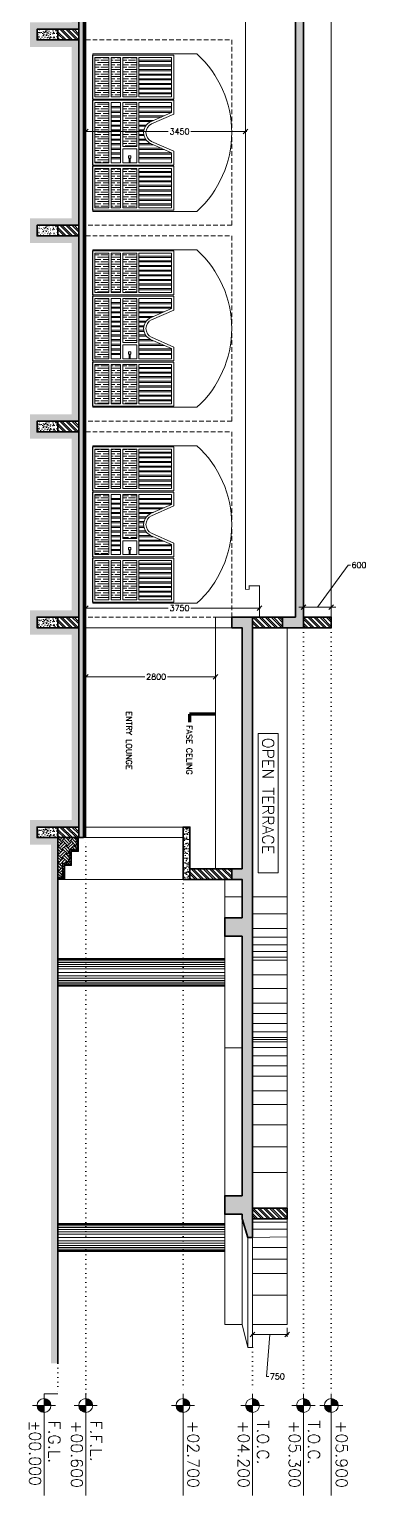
# Model space of a CAD drawing. Header units: millimetres. Extents: x -154478 to 73967, y -24076 to 107303.
# Drawn here: x -93094 to -85834, y -2838 to 28817 of the extents above; entities that cross this region are included whole.
import ezdxf

# ---------------------------------------------------------------- set-up
doc = ezdxf.new("R2010")
doc.units = ezdxf.units.MM
doc.header["$MEASUREMENT"] = 0
doc.header["$PDSIZE"] = -25
doc.linetypes.add('DASHED', pattern=[0.75, 0.5, -0.25])
doc.linetypes.add('DOT', pattern=[0.25, 0, -0.25])
for name, color, linetype, lineweight in [('CA-ANNO-DIMS', 8, 'Continuous', 15), ('CA-ANNO-TEXT', 8, 'Continuous', 20), ('CA-COLUMN', 8, 'Continuous', 35), ('CA-DOOR', 8, 'Continuous', 9), ('CA-ELEVATION', 8, 'Continuous', 15), ('CA-FLOR', 8, 'Continuous', 18), ('CA-HATCH', 8, 'Continuous', 5), ('CA-WALL-EXTR', 8, 'Continuous', 35)]:
    doc.layers.add(name, color=color, linetype=linetype, lineweight=lineweight)
doc.layers.add('RCP', color=5, linetype='Continuous')
doc.styles.add('ISO STANDARD', font='simplex.shx')
doc.dimstyles.new('ISO STANDARD', dxfattribs={"dimscale": 100, "dimtxt": 1.25, "dimasz": 1, "dimexe": 0.5, "dimexo": 0.75, "dimgap": 0.25, "dimtad": 0, "dimzin": 9, "dimdsep": 46, "dimtxsty": 'ISO STANDARD', "dimblk": 'OBLIQUE', "dimcen": 0.09, "dimdle": 0.25, "dimclrd": 256, "dimclre": 256, "dimclrt": 256, "dimadec": 0, "dimazin": 2, "dimtfac": 0.09, "dimtofl": 0, "dimtmove": 2, "dimatfit": 0, "dimfxl": 187.5, "dimtolj": 1, "dimtzin": 0, "dimlwd": 9, "dimlwe": 9, "dimarcsym": 2})
pattern_1 = [(315, (-94665.26, 97208.88), (176.7767, -4e-14), [125, -125]), (315, (-94632.11, 97242.03), (176.7767, -4e-14), [125, -125]), (315, (-94598.96, 97275.17), (176.7767, -4e-14), [125, -125]), (45, (-94576.87, 97275.17), (5e-14, 176.7767), [125, -125]), (45, (-94543.72, 97242.03), (5e-14, 176.7767), [125, -125]), (45, (-94510.58, 97208.88), (5e-14, 176.7767), [125, -125])]

# ---------------------------------------------------------------- blocks, each defined once
blk = doc.blocks.new('LEVEL')
at = {"layer": 'CA-ANNO-TEXT'}
for points in [[(125, 75, 0.414214), (50, 0), (125, 0)], [(200, 0), (125, 0), (125, -75, 0.414214)]]:
    blk.add_hatch(color=256, dxfattribs=at).paths.add_polyline_path(points)
for p, q in [((0, 0), (1098, 0)), ((125, 125), (125, -125))]:
    blk.add_line(p, q, dxfattribs=at)
blk.add_circle((125, 0), 75, dxfattribs=at)
blk = doc.blocks.new('33')
at = {"layer": 'CA-HATCH', "transparency": 33554687}
h = blk.add_hatch(dxfattribs=at)
h.set_pattern_fill('GOST_WOOD', scale=25)
h.set_pattern_definition([(90, (0, 0), (150, -9e-15), [250, -50]), (90, (50, -50), (150, -9e-15), [150, -37.5, 75, -37.5]), (90, (100, -125), (150, -9e-15), [250, -50])])
h.paths.add_polyline_path([(-9132, 7293), (-9982, 7293), (-9982, 6993), (-9132, 6993)])
h.paths.add_polyline_path([(-8057, 7293), (-9007, 7293), (-9007, 6993), (-8057, 6993)])
h.paths.add_polyline_path([(-6732, 7293), (-7582, 7293), (-7582, 6993), (-6732, 6993)])
h.paths.add_polyline_path([(-6732, 6943), (-7582, 6943), (-7582, 6743), (-6732, 6743)])
h.paths.add_polyline_path([(-6732, 6693), (-7582, 6693), (-7582, 6393), (-6732, 6393)])
h.paths.add_polyline_path([(-7707, 6693), (-9007, 6693), (-9007, 6393), (-7707, 6393)])
h.paths.add_polyline_path([(-9132, 6693), (-9982, 6693), (-9982, 6393), (-9132, 6393)])
h.paths.add_polyline_path([(-9132, 6943), (-9982, 6943), (-9982, 6743), (-9132, 6743)])
at = {"layer": 'CA-DOOR'}
for points in [[(-10032, 8093), (-9082, 8093), (-9082, 6343), (-10032, 6343)], [(-9982, 7343), (-9982, 8043), (-9132, 8043), (-9132, 7343)], [(-9894, 8043), (-9919, 8043), (-9919, 7343), (-9894, 7343)], [(-9819, 8043), (-9794, 8043), (-9794, 7343), (-9819, 7343)], [(-9719, 8043), (-9694, 8043), (-9694, 7343), (-9719, 7343)], [(-9594, 8043), (-9619, 8043), (-9619, 7343), (-9594, 7343)], [(-9494, 8043), (-9519, 8043), (-9519, 7343), (-9494, 7343)], [(-9394, 8043), (-9419, 8043), (-9419, 7343), (-9394, 7343)], [(-9319, 8043), (-9294, 8043), (-9294, 7343), (-9319, 7343)], [(-9219, 8043), (-9194, 8043), (-9194, 7343), (-9219, 7343)], [(-8919, 8043), (-8894, 8043), (-8894, 7343), (-8919, 7343)], [(-8819, 8043), (-8794, 8043), (-8794, 7343), (-8819, 7343)], [(-7894, 8043), (-7919, 8043), (-7919, 7343), (-7894, 7343)], [(-7794, 8043), (-7819, 8043), (-7819, 7343), (-7794, 7343)], [(-6682, 8093), (-7632, 8093), (-7632, 6343), (-6682, 6343)], [(-6732, 7343), (-6732, 8043), (-7582, 8043), (-7582, 7343)], [(-7494, 8043), (-7519, 8043), (-7519, 7343), (-7494, 7343)], [(-7394, 8043), (-7419, 8043), (-7419, 7343), (-7394, 7343)], [(-7319, 8043), (-7294, 8043), (-7294, 7343), (-7319, 7343)], [(-7219, 8043), (-7194, 8043), (-7194, 7343), (-7219, 7343)], [(-7119, 8043), (-7094, 8043), (-7094, 7343), (-7119, 7343)], [(-6994, 8043), (-7019, 8043), (-7019, 7343), (-6994, 7343)], [(-6894, 8043), (-6919, 8043), (-6919, 7343), (-6894, 7343)], [(-6819, 8043), (-6794, 8043), (-6794, 7343), (-6819, 7343)], [(-9982, 6993), (-9982, 7293), (-9132, 7293), (-9132, 6993)], [(-8057, 7293), (-9007, 7293), (-9007, 6993), (-8057, 6993)], [(-8007, 6993), (-7707, 6993), (-7707, 7293), (-8007, 7293)], [(-6732, 6993), (-6732, 7293), (-7582, 7293), (-7582, 6993)], [(-7807, 7168), (-7807, 7156), (-7807, 7131), (-7807, 7119), (-7857, 7119), (-7857, 7168)], [(-7807, 7156), (-7707, 7156), (-7707, 7131), (-7807, 7131)], [(-9132, 6743), (-9982, 6743), (-9982, 6943), (-9132, 6943)], [(-9132, 6693), (-9132, 6393), (-9982, 6393), (-9982, 6693)], [(-9007, 6743), (-7707, 6743), (-7707, 6943), (-9007, 6943)], [(-9007, 6693), (-9007, 6393), (-7707, 6393), (-7707, 6693)], [(-8919, 6943), (-8894, 6943), (-8894, 6743), (-8919, 6743)], [(-8819, 6943), (-8794, 6943), (-8794, 6743), (-8819, 6743)], [(-8719, 6943), (-8694, 6943), (-8694, 6743), (-8719, 6743)], [(-8619, 6943), (-8594, 6943), (-8594, 6743), (-8619, 6743)], [(-8519, 6943), (-8494, 6943), (-8494, 6743), (-8519, 6743)], [(-8419, 6943), (-8394, 6943), (-8394, 6743), (-8419, 6743)], [(-8319, 6943), (-8294, 6943), (-8294, 6743), (-8319, 6743)], [(-8219, 6943), (-8194, 6943), (-8194, 6743), (-8219, 6743)], [(-8119, 6943), (-8094, 6943), (-8094, 6743), (-8119, 6743)], [(-8019, 6943), (-7994, 6943), (-7994, 6743), (-8019, 6743)], [(-7919, 6943), (-7894, 6943), (-7894, 6743), (-7919, 6743)], [(-7819, 6943), (-7794, 6943), (-7794, 6743), (-7819, 6743)], [(-7582, 6743), (-6732, 6743), (-6732, 6943), (-7582, 6943)], [(-7582, 6693), (-7582, 6393), (-6732, 6393), (-6732, 6693)]]:
    blk.add_lwpolyline(points, close=True, dxfattribs=at)
for points in [[(-8757, 8093), (-9057, 8093), (-9057, 6343), (-7657, 6343), (-7657, 8093), (-7957, 8093), (-8168, 7615, -0.642484), (-8546, 7615)], [(-7707, 7343), (-7707, 8043), (-7924, 8043), (-8122, 7594, -0.643448), (-8591, 7594), (-8789, 8043), (-9007, 8043), (-9007, 7343)]]:
    blk.add_lwpolyline(points, format="xyb", close=True, dxfattribs=at)
for points in [[(-8719, 7884), (-8719, 7343), (-8694, 7343), (-8694, 7828)], [(-8619, 7658), (-8619, 7343), (-8594, 7343), (-8594, 7601)], [(-8119, 7601), (-8119, 7343), (-8094, 7343), (-8094, 7658)], [(-7994, 7884), (-7994, 7343), (-8019, 7343), (-8019, 7828)], [(-8519, 7501), (-8519, 7343), (-8494, 7343), (-8494, 7483)], [(-8394, 7446), (-8394, 7343), (-8419, 7343), (-8419, 7451)], [(-8294, 7451), (-8294, 7343), (-8319, 7343), (-8319, 7446)], [(-8219, 7483), (-8219, 7343), (-8194, 7343), (-8194, 7501)]]:
    blk.add_lwpolyline(points, dxfattribs=at)
blk = doc.blocks.new('_Oblique')
at = {"color": 0, "linetype": 'ByBlock', "lineweight": -2}
blk.add_line((-0.5, -0.5), (0.5, 0.5), dxfattribs=at)
blk = doc.blocks.new('*D110')
at = {"layer": 'CA-ANNO-DIMS', "lineweight": 9, "transparency": 16777216}
for p, q in [((-87501, 644), (-88301, 644)), ((-88276, 786), (-88276, 594)), ((-87901, 644), (-87976, -264)), ((-87526, 786), (-87526, 594)), ((-87976, -264), (-87926, -264))]:
    blk.add_line(p, q, dxfattribs=at)
at = {"layer": 'Defpoints', "color": 0, "transparency": 16777216}
for p in [(-88276, 861), (-88276, 644), (-87526, 861)]:
    blk.add_point(p, dxfattribs=at)
at = {"layer": 'CA-ANNO-DIMS', "lineweight": 9, "transparency": 16777216, "xscale": 100, "yscale": 100, "zscale": 100, "rotation": 180}
blk.add_blockref('_Oblique', (-88276, 644), dxfattribs=at)
at = {"layer": 'CA-ANNO-DIMS', "lineweight": 9, "transparency": 16777216, "xscale": 100, "yscale": 100, "zscale": 100}
blk.add_blockref('_Oblique', (-87526, 644), dxfattribs=at)
at = {"layer": 'CA-ANNO-DIMS', "transparency": 16777216, "insert": (-87741, -264), "char_height": 125, "attachment_point": 5, "style": 'ISO STANDARD'}
blk.add_mtext('\\A1;750', dxfattribs=at)
blk = doc.blocks.new('*D111')
at = {"layer": 'CA-ANNO-DIMS', "lineweight": 9, "transparency": 16777216}
for p, q in [((-86876, 16344), (-86215, 17252)), ((-86215, 17252), (-86165, 17252)), ((-87176, 16344), (-87276, 16344)), ((-87176, 16202), (-87176, 16394)), ((-86576, 16344), (-87176, 16344)), ((-86576, 16202), (-86576, 16394)), ((-86576, 16344), (-86476, 16344))]:
    blk.add_line(p, q, dxfattribs=at)
at = {"layer": 'Defpoints', "color": 0, "transparency": 16777216}
for p in [(-87176, 16344), (-87176, 16127), (-86576, 16127)]:
    blk.add_point(p, dxfattribs=at)
at = {"layer": 'CA-ANNO-DIMS', "lineweight": 9, "transparency": 16777216, "xscale": 100, "yscale": 100, "zscale": 100}
blk.add_blockref('_Oblique', (-87176, 16344), dxfattribs=at)
at = {"layer": 'CA-ANNO-DIMS', "lineweight": 9, "transparency": 16777216, "xscale": 100, "yscale": 100, "zscale": 100, "rotation": 180}
blk.add_blockref('_Oblique', (-86576, 16344), dxfattribs=at)
at = {"layer": 'CA-ANNO-DIMS', "transparency": 16777216, "insert": (-85979, 17252), "char_height": 125, "attachment_point": 5, "style": 'ISO STANDARD'}
blk.add_mtext('\\A1;600', dxfattribs=at)
blk = doc.blocks.new('*D114')
at = {"layer": 'CA-ANNO-DIMS', "lineweight": 9, "transparency": 16777216}
for p, q in [((-91901, 16324), (-90097, 16324)), ((-91876, 16334), (-91876, 16374)), ((-88101, 16324), (-89606, 16324)), ((-88126, 16334), (-88126, 16374))]:
    blk.add_line(p, q, dxfattribs=at)
at = {"layer": 'Defpoints', "color": 0, "transparency": 16777216}
for p in [(-91876, 16259), (-88126, 16324), (-88126, 16259)]:
    blk.add_point(p, dxfattribs=at)
at = {"layer": 'CA-ANNO-DIMS', "lineweight": 9, "transparency": 16777216, "xscale": 100, "yscale": 100, "zscale": 100, "rotation": 180}
blk.add_blockref('_Oblique', (-91876, 16324), dxfattribs=at)
at = {"layer": 'CA-ANNO-DIMS', "lineweight": 9, "transparency": 16777216, "xscale": 100, "yscale": 100, "zscale": 100}
blk.add_blockref('_Oblique', (-88126, 16324), dxfattribs=at)
at = {"layer": 'CA-ANNO-DIMS', "transparency": 16777216, "insert": (-89851, 16324), "char_height": 125, "attachment_point": 5, "style": 'ISO STANDARD'}
blk.add_mtext('\\A1;3750', dxfattribs=at)
blk = doc.blocks.new('*D115')
at = {"layer": 'CA-ANNO-DIMS', "lineweight": 9, "transparency": 16777216}
for p, q in [((-91901, 26612), (-90097, 26612)), ((-91876, 26622), (-91876, 26662)), ((-88401, 26612), (-89606, 26612)), ((-88426, 26622), (-88426, 26662))]:
    blk.add_line(p, q, dxfattribs=at)
at = {"layer": 'Defpoints', "color": 0, "transparency": 16777216}
for p in [(-88426, 26612), (-91876, 26547), (-88426, 26547)]:
    blk.add_point(p, dxfattribs=at)
at = {"layer": 'CA-ANNO-DIMS', "lineweight": 9, "transparency": 16777216, "xscale": 100, "yscale": 100, "zscale": 100, "rotation": 180}
blk.add_blockref('_Oblique', (-91876, 26612), dxfattribs=at)
at = {"layer": 'CA-ANNO-DIMS', "lineweight": 9, "transparency": 16777216, "xscale": 100, "yscale": 100, "zscale": 100}
blk.add_blockref('_Oblique', (-88426, 26612), dxfattribs=at)
at = {"layer": 'CA-ANNO-DIMS', "transparency": 16777216, "insert": (-89851, 26612), "char_height": 125, "attachment_point": 5, "style": 'ISO STANDARD'}
blk.add_mtext('\\A1;3450', dxfattribs=at)
blk = doc.blocks.new('*D116')
at = {"layer": 'CA-ANNO-DIMS', "lineweight": 9, "transparency": 16777216}
for p, q in [((-91876, 14851), (-91876, 14891)), ((-89076, 14851), (-89076, 14891)), ((-91901, 14841), (-90601, 14841)), ((-89051, 14841), (-90110, 14841))]:
    blk.add_line(p, q, dxfattribs=at)
at = {"layer": 'Defpoints', "color": 0, "transparency": 16777216}
for p in [(-91876, 14776), (-89076, 14841), (-89076, 14776)]:
    blk.add_point(p, dxfattribs=at)
at = {"layer": 'CA-ANNO-DIMS', "lineweight": 9, "transparency": 16777216, "xscale": 100, "yscale": 100, "zscale": 100, "rotation": 180}
blk.add_blockref('_Oblique', (-91876, 14841), dxfattribs=at)
at = {"layer": 'CA-ANNO-DIMS', "lineweight": 9, "transparency": 16777216, "xscale": 100, "yscale": 100, "zscale": 100}
blk.add_blockref('_Oblique', (-89076, 14841), dxfattribs=at)
at = {"layer": 'CA-ANNO-DIMS', "transparency": 16777216, "insert": (-90356, 14841), "char_height": 125, "attachment_point": 5, "style": 'ISO STANDARD'}
blk.add_mtext('\\A1;2800', dxfattribs=at)

msp = doc.modelspace()

# ---------------------------------------------------------------- hatches: boundary and pattern name
at = {"layer": 'CA-HATCH', "transparency": 33554687}
h = msp.add_hatch(dxfattribs=at)
h.set_pattern_fill('EARTH', color=256, scale=500, angle=-45)
h.set_pattern_definition(pattern_1)
h.paths.add_polyline_path([(-92026.456, 46937.426), (-92026.456, 54937.426), (-92926.456, 54937.426), (-92926.456, 55287.426), (-92476.456, 55287.426), (-92476.456, 58467.426), (-92626.456, 58467.426), (-92626.456, 55437.426), (-93076.456, 55437.426), (-93076.456, 54787.426), (-92176.456, 54787.426), (-92176.456, 47087.426), (-93076.456, 47087.426), (-93076.456, 46557.426), (-92176.456, 46557.426), (-92176.456, 41657.426), (-93076.456, 41657.426), (-93076.456, 41127.426), (-92176.456, 41127.426), (-92176.456, 37427.426), (-93076.456, 37427.426), (-93076.456, 36897.426), (-92176.456, 36897.426), (-92176.456, 33197.426), (-93076.456, 33197.426), (-93076.456, 32667.426), (-92176.456, 32667.426), (-92176.456, 28967.426), (-93076.456, 28967.426), (-93076.456, 28437.426), (-92176.456, 28437.426), (-92176.456, 24737.426), (-93076.456, 24737.426), (-93076.456, 24207.426), (-92176.456, 24207.426), (-92176.456, 20507.426), (-93076.456, 20507.426), (-93076.456, 19977.426), (-92176.456, 19977.426), (-92176.456, 16277.426), (-93076.456, 16277.426), (-93076.456, 15747.426), (-92176.456, 15747.426), (-92176.456, 11747.426), (-93076.456, 11747.426), (-93076.456, 11217.426), (-92626.456, 11217.426), (-92626.456, 16.2), (-92476.456, 16.2), (-92476.456, 11367.426), (-92926.456, 11367.426), (-92926.456, 11597.426), (-92026.456, 11597.426), (-92026.456, 15897.426), (-92926.456, 15897.426), (-92926.456, 16127.426), (-92026.456, 16127.426), (-92026.456, 20127.426), (-92926.456, 20127.426), (-92926.456, 20357.426), (-92026.456, 20357.426), (-92026.456, 24357.426), (-92926.456, 24357.426), (-92926.456, 24587.426), (-92026.456, 24587.426), (-92026.456, 28587.426), (-92926.456, 28587.426), (-92926.456, 28817.426), (-92026.456, 28817.426), (-92026.456, 32817.426), (-92926.456, 32817.426), (-92926.456, 33047.426), (-92026.456, 33047.426), (-92026.456, 37047.426), (-92926.456, 37047.426), (-92926.456, 37277.426), (-92026.456, 37277.426), (-92026.456, 41277.426), (-92926.456, 41277.426), (-92926.456, 41507.426), (-92026.456, 41507.426), (-92026.456, 46707.426), (-92926.456, 46707.426), (-92926.456, 46937.426)])
h = msp.add_hatch(dxfattribs=at)
h.set_pattern_fill('AR-CONC', color=256, scale=20, angle=-90)
h.set_pattern_definition([(320, (-154854.79, 32453.37), (-12.55043, -143.45204), [15, -165]), (265, (-154854.8, 32453.37), (150.43843, 27.75027), [12, -132]), (10.45144, (-154855.84, 32441.42), (137.888, -115.70177), [12.74804, -140.22842]), (316.1842, (-154814.8, 32453.37), (-33.10386, -213.44827), [22.5, -247.5]), (6.63564, (-154817.55, 32435.59), (194.8237, -186.9324), [19.1221, -210.34275]), (261.18416, (-154814.8, 32453.37), (194.8237, -186.9324), [18, -198]), (291, (-154824.79, 32433.37), (-80.52378, -119.38141), [15, -165]), (236, (-154824.8, 32433.37), (145.03, -48.66307), [12, -132]), (341.45144, (-154831.5, 32423.43), (64.50623, -168.04448), [12.74804, -140.22842]), (307.5, (-154854.794, 32453.375), (66.57877, -2.43197), [0, -130.4, 0, -134, 0, -132.5]), (277.5, (-154854.794, 32453.375), (78.88234, -52.61391), [0, -76.4, 0, -127.4, 0, -50.5]), (237.5, (-154854.794, 32497.975), (-4.510974, -106.764487), [0, -50, 0, -156, 0, -207]), (227.5, (-154854.79, 32517.975), (20.021, -116.63723), [0, -65, 0, -103.6, 0, -147])])
h.paths.add_polyline_path([(-87326.456, 41507.426), (-87326.456, 55137.426), (-88126.456, 55137.426), (-88126.456, 55287.426), (-87326.456, 55287.426), (-87276.456, 55767.426), (-87176.456, 55767.426), (-87176.456, 55287.426), (-86576.456, 55287.426), (-86576.456, 54937.426), (-87176.456, 54937.426), (-87176.456, 49590.239), (-86576.456, 49590.239), (-86576.456, 49240.239), (-87176.456, 49240.239), (-87176.456, 46937.426), (-86576.456, 46937.426), (-86576.456, 46707.426), (-87176.456, 46707.426), (-87176.456, 15897.426), (-87626.456, 15897.426), (-87626.456, 16127.426), (-87351.456, 16127.426), (-87351.456, 41277.426), (-87626.456, 41277.426), (-87626.456, 41507.426)])
h = msp.add_hatch(dxfattribs=at)
h.set_pattern_fill('AR-CONC', color=256, scale=20, angle=-90)
h.set_pattern_definition([(320, (-153637.42, 20305.72), (-12.55043, -143.45204), [15, -165]), (265, (-153637.42, 20305.72), (150.43843, 27.75027), [12, -132]), (10.45144, (-153638.46, 20293.77), (137.888, -115.70177), [12.74804, -140.22842]), (316.1842, (-153597.42, 20305.72), (-33.10386, -213.44827), [22.5, -247.5]), (6.63564, (-153600.18, 20287.94), (194.8237, -186.9324), [19.1221, -210.34275]), (261.18416, (-153597.42, 20305.72), (194.8237, -186.9324), [18, -198]), (291, (-153607.42, 20285.72), (-80.52378, -119.38141), [15, -165]), (236, (-153607.42, 20285.72), (145.03, -48.66307), [12, -132]), (341.45144, (-153614.13, 20275.77), (64.50623, -168.04448), [12.74804, -140.22842]), (307.5, (-153637.42, 20305.723), (66.57877, -2.43197), [0, -130.4, 0, -134, 0, -132.5]), (277.5, (-153637.42, 20305.72), (78.88234, -52.61391), [0, -76.4, 0, -127.4, 0, -50.5]), (237.5, (-153637.42, 20350.32), (-4.510974, -106.764487), [0, -50, 0, -156, 0, -207]), (227.5, (-153637.42, 20370.32), (20.021, -116.63723), [0, -65, 0, -103.6, 0, -147])])
h.paths.add_polyline_path([(-91926.456, 55287.426), (-91926.456, 11367.426), (-92026.456, 11367.426), (-92026.456, 55287.426)])
at = {"layer": 'CA-HATCH', "transparency": 33554559}
h = msp.add_hatch(dxfattribs=at)
h.set_pattern_fill('AR-SAND', color=256, scale=20, angle=-90)
h.set_pattern_definition([(307.5, (-104446.868, 61252.67), (38.536475, 1.259867), [0, -30.4, 0, -34, 0, -32.5]), (277.5, (-104446.87, 61252.67), (56.44292, -35.395534), [0, -16.4, 0, -27.4, 0, -10.5]), (237.5, (-104446.868, 61277.27), (0.11318, -62.282837), [0, -10, 0, -36, 0, -47]), (227.5, (-104446.87, 61277.27), (17.55351, -60.12253), [0, -5, 0, -23.6, 0, -27])])
h.paths.add_polyline_path([(-91896.456, 55287.426), (-91896.456, 11367.426), (-91926.456, 11367.426), (-91926.456, 55287.426)])
h = msp.add_hatch(dxfattribs=at)
h.set_pattern_fill('ANSI31', color=256, angle=-90)
h.set_pattern_definition([(315, (-104446.86824, 61252.67013), (0.08838834765, 0.08838834765), [])])
h.paths.add_polyline_path([(-91876.456, 55287.426), (-91876.456, 11367.426), (-91896.456, 11367.426), (-91896.456, 55287.426)])
at = {"layer": 'CA-HATCH', "transparency": 33554687}
h = msp.add_hatch(dxfattribs=at)
h.set_pattern_fill('AR-CONC', color=256, scale=20, angle=-90)
h.set_pattern_definition([(320, (-94665.26, 84518.88), (-12.55043, -143.45204), [15, -165]), (265, (-94665.26, 84518.88), (150.43843, 27.75027), [12, -132]), (10.45144, (-94666.3, 84506.93), (137.888, -115.70177), [12.74804, -140.22842]), (316.1842, (-94625.26, 84518.88), (-33.10386, -213.44827), [22.5, -247.5]), (6.63564, (-94628.01, 84501.1), (194.8237, -186.9324), [19.1221, -210.34275]), (261.18416, (-94625.26, 84518.88), (194.8237, -186.9324), [18, -198]), (291, (-94635.26, 84498.88), (-80.52378, -119.3814), [15, -165]), (236, (-94635.26, 84498.88), (145.03, -48.66307), [12, -132]), (341.45144, (-94641.97, 84488.93), (64.50623, -168.04448), [12.74804, -140.22842]), (307.5, (-94665.256, 84518.88), (66.57877, -2.43197), [0, -130.4, 0, -134, 0, -132.5]), (277.5, (-94665.256, 84518.88), (78.88234, -52.61391), [0, -76.4, 0, -127.4, 0, -50.5]), (237.5, (-94665.256, 84563.48), (-4.510974, -106.764487), [0, -50, 0, -156, 0, -207]), (227.5, (-94665.26, 84583.48), (20.021, -116.63723), [0, -65, 0, -103.6, 0, -147])])
h.paths.add_polyline_path([(-92476.456, 28587.426), (-92476.456, 28817.426), (-92926.456, 28817.426), (-92926.456, 28587.426)])
h = msp.add_hatch(dxfattribs=at)
h.set_pattern_fill('ANSI32', color=256, scale=250, angle=-90)
h.set_pattern_definition([(315, (-94665.26, 84518.88), (66.29126, 66.29126), []), (315, (-94665.26, 84474.69), (66.29126, 66.29126), [])])
h.paths.add_polyline_path([(-92026.456, 28587.426), (-92026.456, 28817.426), (-92476.456, 28817.426), (-92476.456, 28587.426)])
h = msp.add_hatch(dxfattribs=at)
h.set_pattern_fill('AR-CONC', color=256, scale=20, angle=-90)
h.set_pattern_definition([(320, (-94665.26, 80288.88), (-12.55043, -143.45204), [15, -165]), (265, (-94665.26, 80288.88), (150.43843, 27.75027), [12, -132]), (10.45144, (-94666.3, 80276.93), (137.888, -115.70177), [12.74804, -140.22842]), (316.1842, (-94625.26, 80288.88), (-33.10386, -213.44827), [22.5, -247.5]), (6.63564, (-94628.01, 80271.1), (194.8237, -186.9324), [19.1221, -210.34275]), (261.18416, (-94625.26, 80288.88), (194.8237, -186.9324), [18, -198]), (291, (-94635.26, 80268.88), (-80.52378, -119.3814), [15, -165]), (236, (-94635.26, 80268.88), (145.03, -48.66307), [12, -132]), (341.45144, (-94641.97, 80258.93), (64.50623, -168.04448), [12.74804, -140.22842]), (307.5, (-94665.256, 80288.88), (66.57877, -2.43197), [0, -130.4, 0, -134, 0, -132.5]), (277.5, (-94665.256, 80288.88), (78.88234, -52.61391), [0, -76.4, 0, -127.4, 0, -50.5]), (237.5, (-94665.256, 80333.48), (-4.510974, -106.764487), [0, -50, 0, -156, 0, -207]), (227.5, (-94665.26, 80353.48), (20.021, -116.63723), [0, -65, 0, -103.6, 0, -147])])
h.paths.add_polyline_path([(-92476.456, 24357.426), (-92476.456, 24587.426), (-92926.456, 24587.426), (-92926.456, 24357.426)])
h = msp.add_hatch(dxfattribs=at)
h.set_pattern_fill('ANSI32', color=256, scale=250, angle=-90)
h.set_pattern_definition([(315, (-94665.26, 80288.88), (66.29126, 66.29126), []), (315, (-94665.26, 80244.69), (66.29126, 66.29126), [])])
h.paths.add_polyline_path([(-92026.456, 24357.426), (-92026.456, 24587.426), (-92476.456, 24587.426), (-92476.456, 24357.426)])
h = msp.add_hatch(dxfattribs=at)
h.set_pattern_fill('AR-CONC', color=256, scale=20, angle=-90)
h.set_pattern_definition([(320, (-94665.26, 76058.88), (-12.55043, -143.45204), [15, -165]), (265, (-94665.26, 76058.88), (150.43843, 27.75027), [12, -132]), (10.45144, (-94666.3, 76046.93), (137.888, -115.70177), [12.74804, -140.22842]), (316.1842, (-94625.26, 76058.88), (-33.10386, -213.44827), [22.5, -247.5]), (6.63564, (-94628.01, 76041.1), (194.8237, -186.9324), [19.1221, -210.34275]), (261.18416, (-94625.26, 76058.88), (194.8237, -186.9324), [18, -198]), (291, (-94635.26, 76038.88), (-80.52378, -119.3814), [15, -165]), (236, (-94635.26, 76038.88), (145.03, -48.66307), [12, -132]), (341.45144, (-94641.97, 76028.93), (64.50623, -168.04448), [12.74804, -140.22842]), (307.5, (-94665.256, 76058.88), (66.57877, -2.43197), [0, -130.4, 0, -134, 0, -132.5]), (277.5, (-94665.256, 76058.88), (78.88234, -52.61391), [0, -76.4, 0, -127.4, 0, -50.5]), (237.5, (-94665.256, 76103.48), (-4.510974, -106.764487), [0, -50, 0, -156, 0, -207]), (227.5, (-94665.26, 76123.48), (20.021, -116.63723), [0, -65, 0, -103.6, 0, -147])])
h.paths.add_polyline_path([(-92476.456, 20127.426), (-92476.456, 20357.426), (-92926.456, 20357.426), (-92926.456, 20127.426)])
h = msp.add_hatch(dxfattribs=at)
h.set_pattern_fill('ANSI32', color=256, scale=250, angle=-90)
h.set_pattern_definition([(315, (-94665.26, 76058.88), (66.29126, 66.29126), []), (315, (-94665.26, 76014.69), (66.29126, 66.29126), [])])
h.paths.add_polyline_path([(-92026.456, 20127.426), (-92026.456, 20357.426), (-92476.456, 20357.426), (-92476.456, 20127.426)])
h = msp.add_hatch(dxfattribs=at)
h.set_pattern_fill('AR-CONC', color=256, scale=20, angle=-90)
h.set_pattern_definition([(320, (-94665.26, 71828.88), (-12.55043, -143.45204), [15, -165]), (265, (-94665.26, 71828.88), (150.43843, 27.75027), [12, -132]), (10.45144, (-94666.3, 71816.93), (137.888, -115.70177), [12.74804, -140.22842]), (316.1842, (-94625.26, 71828.88), (-33.10386, -213.44827), [22.5, -247.5]), (6.63564, (-94628.01, 71811.1), (194.8237, -186.9324), [19.1221, -210.34275]), (261.18416, (-94625.26, 71828.88), (194.8237, -186.9324), [18, -198]), (291, (-94635.26, 71808.88), (-80.52378, -119.3814), [15, -165]), (236, (-94635.26, 71808.88), (145.03, -48.66307), [12, -132]), (341.45144, (-94641.97, 71798.93), (64.50623, -168.04448), [12.74804, -140.22842]), (307.5, (-94665.256, 71828.88), (66.57877, -2.43197), [0, -130.4, 0, -134, 0, -132.5]), (277.5, (-94665.256, 71828.88), (78.88234, -52.61391), [0, -76.4, 0, -127.4, 0, -50.5]), (237.5, (-94665.256, 71873.48), (-4.510974, -106.764487), [0, -50, 0, -156, 0, -207]), (227.5, (-94665.26, 71893.48), (20.021, -116.63723), [0, -65, 0, -103.6, 0, -147])])
h.paths.add_polyline_path([(-92476.456, 15897.426), (-92476.456, 16127.426), (-92926.456, 16127.426), (-92926.456, 15897.426)])
h = msp.add_hatch(dxfattribs=at)
h.set_pattern_fill('ANSI32', color=256, scale=250, angle=-90)
h.set_pattern_definition([(315, (-94665.26, 71828.88), (66.29126, 66.29126), []), (315, (-94665.26, 71784.69), (66.29126, 66.29126), [])])
h.paths.add_polyline_path([(-92026.456, 15897.426), (-92026.456, 16127.426), (-92476.456, 16127.426), (-92476.456, 15897.426)])
h = msp.add_hatch(dxfattribs=at)
h.set_pattern_fill('AR-CONC', color=256, scale=20, angle=-90)
h.set_pattern_definition([(320, (-104446.87, 57208.36), (-12.55043, -143.45204), [15, -165]), (265, (-104446.87, 57208.36), (150.43843, 27.75027), [12, -132]), (10.45144, (-104447.91, 57196.41), (137.888, -115.70177), [12.74804, -140.22842]), (316.1842, (-104406.87, 57208.36), (-33.10386, -213.44827), [22.5, -247.5]), (6.63564, (-104409.63, 57190.58), (194.8237, -186.9324), [19.1221, -210.34275]), (261.18416, (-104406.87, 57208.36), (194.8237, -186.9324), [18, -198]), (291, (-104416.87, 57188.36), (-80.52378, -119.3814), [15, -165]), (236, (-104416.87, 57188.36), (145.03, -48.66307), [12, -132]), (341.45144, (-104423.58, 57178.42), (64.50623, -168.04448), [12.74804, -140.22842]), (307.5, (-104446.87, 57208.364), (66.57877, -2.43197), [0, -130.4, 0, -134, 0, -132.5]), (277.5, (-104446.87, 57208.364), (78.88234, -52.61391), [0, -76.4, 0, -127.4, 0, -50.5]), (237.5, (-104446.87, 57252.964), (-4.510974, -106.764487), [0, -50, 0, -156, 0, -207]), (227.5, (-104446.87, 57272.96), (20.021, -116.63723), [0, -65, 0, -103.6, 0, -147])])
h.paths.add_polyline_path([(-88276.456, 16127.426), (-88276.456, 2738.5), (-88376.456, 2738.5), (-88501.456, 3138.5), (-88501.456, 3238.5), (-88876.456, 3238.5), (-88876.456, 3638.5), (-88501.456, 3638.5), (-88501.456, 9238.5), (-88876.456, 9238.5), (-88876.456, 9638.5), (-88501.456, 9638.5), (-88501.456, 10467.426), (-88726.456, 10467.426), (-88726.456, 10697.426), (-88501.456, 10697.426), (-88501.456, 15897.426), (-88726.456, 15897.426), (-88726.456, 16127.426)])
h = msp.add_hatch(dxfattribs=at)
h.set_pattern_fill('ANSI32', color=256, scale=250, angle=-90)
h.set_pattern_definition([(315, (-104446.87, 61252.67), (66.29126, 66.29126), []), (315, (-104446.87, 61208.48), (66.29126, 66.29126), [])])
h.paths.add_polyline_path([(-88276.456, 16127.426), (-88276.456, 15897.426), (-87626.456, 15897.426), (-87626.456, 16127.426)])
h = msp.add_hatch(dxfattribs=at)
h.set_pattern_fill('ANSI32', color=256, scale=250, angle=-90)
h.set_pattern_definition([(315, (-94615.26, 71828.88), (66.29126, 66.29126), []), (315, (-94615.26, 71784.69), (66.29126, 66.29126), [])])
h.paths.add_polyline_path([(-86576.456, 15897.426), (-86576.456, 16127.426), (-87176.456, 16127.426), (-87176.456, 15897.426)])
h = msp.add_hatch(dxfattribs=at)
h.set_pattern_fill('AR-CONC', color=256, scale=20, angle=-90)
h.set_pattern_definition([(320, (-94665.26, 67298.88), (-12.55043, -143.45204), [15, -165]), (265, (-94665.26, 67298.88), (150.43843, 27.75027), [12, -132]), (10.45144, (-94666.3, 67286.93), (137.888, -115.70177), [12.74804, -140.22842]), (316.1842, (-94625.26, 67298.88), (-33.10386, -213.44827), [22.5, -247.5]), (6.63564, (-94628.01, 67281.1), (194.8237, -186.9324), [19.1221, -210.34275]), (261.18416, (-94625.26, 67298.88), (194.8237, -186.9324), [18, -198]), (291, (-94635.26, 67278.88), (-80.52378, -119.3814), [15, -165]), (236, (-94635.26, 67278.88), (145.03, -48.66307), [12, -132]), (341.45144, (-94641.97, 67268.93), (64.50623, -168.04448), [12.74804, -140.22842]), (307.5, (-94665.256, 67298.88), (66.57877, -2.43197), [0, -130.4, 0, -134, 0, -132.5]), (277.5, (-94665.256, 67298.88), (78.88234, -52.61391), [0, -76.4, 0, -127.4, 0, -50.5]), (237.5, (-94665.256, 67343.48), (-4.510974, -106.764487), [0, -50, 0, -156, 0, -207]), (227.5, (-94665.26, 67363.48), (20.021, -116.63723), [0, -65, 0, -103.6, 0, -147])])
h.paths.add_polyline_path([(-92476.456, 11367.426), (-92476.456, 11597.426), (-92926.456, 11597.426), (-92926.456, 11367.426)])
h = msp.add_hatch(dxfattribs=at)
h.set_pattern_fill('ANSI32', color=256, scale=250, angle=-90)
h.set_pattern_definition([(315, (-94665.26, 67298.88), (66.29126, 66.29126), []), (315, (-94665.26, 67254.69), (66.29126, 66.29126), [])])
h.paths.add_polyline_path([(-92026.456, 11367.426), (-92026.456, 11597.426), (-92476.456, 11597.426), (-92476.456, 11367.426)])
h = msp.add_hatch(dxfattribs=at)
h.set_pattern_fill('AR-CONC', color=256, scale=20, angle=-90)
h.set_pattern_definition([(320, (-94665.26, 97208.88), (-12.55043, -143.45204), [15, -165]), (265, (-94665.26, 97208.88), (150.43843, 27.75027), [12, -132]), (10.45144, (-94666.3, 97196.93), (137.888, -115.70177), [12.74804, -140.22842]), (316.1842, (-94625.26, 97208.88), (-33.10386, -213.44827), [22.5, -247.5]), (6.63564, (-94628.01, 97191.1), (194.8237, -186.9324), [19.12207, -210.34275]), (261.18416, (-94625.26, 97208.88), (194.8237, -186.9324), [18, -198]), (291, (-94635.26, 97188.88), (-80.52378, -119.38141), [15, -165]), (236, (-94635.26, 97188.88), (145.03, -48.66307), [12, -132]), (341.45144, (-94641.97, 97178.93), (64.50623, -168.04448), [12.74804, -140.22842]), (307.5, (-94665.256, 97208.88), (66.57877, -2.43197), [0, -130.4, 0, -134, 0, -132.5]), (277.5, (-94665.256, 97208.88), (78.88234, -52.61391), [0, -76.4, 0, -127.4, 0, -50.5]), (237.5, (-94665.256, 97253.48), (-4.510974, -106.764487), [0, -50, 0, -156, 0, -207]), (227.5, (-94665.26, 97273.48), (20.021, -116.63723), [0, -65, 0, -103.6, 0, -147])])
h.paths.add_polyline_path([(-89776.456, 10467.426), (-89626.456, 10467.426), (-89626.456, 11597.426), (-89776.456, 11597.426)])
at = {"layer": 'CA-HATCH', "transparency": 33554559}
h = msp.add_hatch(dxfattribs=at)
h.set_pattern_fill('AR-SAND', color=256, scale=20, angle=-90)
h.set_pattern_definition([(307.5, (-186549.745, 38827.105), (38.536475, 1.259867), [0, -30.4, 0, -34, 0, -32.5]), (277.5, (-186549.745, 38827.105), (56.44292, -35.395534), [0, -16.4, 0, -27.4, 0, -10.5]), (237.5, (-186549.745, 38851.705), (0.113181, -62.282837), [0, -10, 0, -36, 0, -47]), (227.5, (-186549.745, 38851.705), (17.55351, -60.122532), [0, -5, 0, -23.6, 0, -27])])
h.paths.add_polyline_path([(-92053.956, 11367.426), (-92083.956, 11367.426), (-92083.956, 11117.426), (-92231.456, 11117.426), (-92231.456, 10817.426), (-92378.956, 10817.426), (-92378.956, 10517.426), (-92476.456, 10517.426), (-92476.456, 10487.426), (-92348.956, 10487.426), (-92348.956, 10787.426), (-92201.456, 10787.426), (-92201.456, 11087.426), (-92053.956, 11087.426)])
h = msp.add_hatch(dxfattribs=at)
h.set_pattern_fill('ANSI31', color=256, angle=-90)
h.set_pattern_definition([(315, (-94665.25574, 97208.88079), (0.08838834765, 0.08838834765), [])])
h.paths.add_polyline_path([(-92033.956, 11367.426), (-92053.956, 11367.426), (-92053.956, 11087.426), (-92201.456, 11087.426), (-92201.456, 10787.426), (-92348.956, 10787.426), (-92348.956, 10487.426), (-92476.456, 10487.426), (-92476.456, 10467.426), (-92328.956, 10467.426), (-92328.956, 10767.426), (-92181.456, 10767.426), (-92181.456, 11067.426), (-92033.956, 11067.426)])
at = {"layer": 'CA-HATCH', "transparency": 33554687}
h = msp.add_hatch(dxfattribs=at)
h.set_pattern_fill('EARTH', color=256, scale=500, angle=-45)
h.set_pattern_definition(pattern_1)
h.paths.add_polyline_path([(-92083.956, 11367.426), (-92476.456, 11367.426), (-92476.456, 10517.426), (-92378.956, 10517.426), (-92378.956, 10817.426), (-92231.456, 10817.426), (-92231.456, 11117.426), (-92083.956, 11117.426)])
h = msp.add_hatch(dxfattribs=at)
h.set_pattern_fill('ANSI32', color=256, scale=250, angle=-90)
h.set_pattern_definition([(315, (-94665.26, 97208.88), (66.29126, 66.29126), []), (315, (-94665.26, 97164.69), (66.29126, 66.29126), [])])
h.paths.add_polyline_path([(-89626.456, 10697.426), (-89626.456, 10467.426), (-88726.456, 10467.426), (-88726.456, 10697.426)])
h = msp.add_hatch(dxfattribs=at)
h.set_pattern_fill('ANSI32', color=256, scale=250, angle=-90)
h.set_pattern_definition([(315, (-104446.87, 57208.36), (66.29126, 66.29126), []), (315, (-104446.87, 57164.17), (66.29126, 66.29126), [])])
h.paths.add_polyline_path([(-87526.456, 3138.5), (-87526.456, 3368.5), (-88276.456, 3368.5), (-88276.456, 3138.5)])

# ---------------------------------------------------------------- linework, layer by layer
at = {"layer": 'CA-ANNO-TEXT', "color": 8, "linetype": 'DOT', "ltscale": 400}
for p, q in [((-87176.456, 15897.426), (-87176.456, -640.67)), ((-86576.456, 15897.426), (-86576.456, -640.67)), ((-91876.456, -640.67), (-91876.456, 11367.426)), ((-89776.456, 10467.426), (-89776.456, -640.67)), ((-88276.456, 359.33), (-88276.456, -640.67)), ((-92476.456, 16.2), (-92476.456, -640.67))]:
    msp.add_line(p, q, dxfattribs=at)
at = {"layer": 'CA-ANNO-TEXT'}
msp.add_line((-92476.456, -640.67), (-92776.456, -640.67), dxfattribs=at)
msp.add_lwpolyline([(-88151.342, 13614.648), (-87726.342, 13614.648), (-87726.342, 10606.066), (-88151.342, 10606.066)], close=True, dxfattribs=at)
at = {"layer": 'CA-COLUMN', "lineweight": 15}
for p, q in [((-88876.456, 8759.962), (-92476.456, 8759.962)), ((-88876.456, 8159.962), (-92476.456, 8159.962)), ((-88876.456, 3035.927), (-92476.456, 3035.927)), ((-88876.456, 2435.927), (-92476.456, 2435.927))]:
    msp.add_line(p, q, dxfattribs=at)
at = {"layer": 'CA-COLUMN', "color": 9, "lineweight": 15}
for p, q in [((-88876.456, 8754.321), (-92476.456, 8754.321)), ((-88876.456, 8737.68), (-92476.456, 8737.68)), ((-88876.456, 8710.874), (-92476.456, 8710.874)), ((-88876.456, 8675.247), (-92476.456, 8675.247)), ((-88876.456, 8632.586), (-92476.456, 8632.586)), ((-88876.456, 8585.029), (-92476.456, 8585.029)), ((-88876.456, 8534.962), (-92476.456, 8534.962)), ((-88876.456, 8459.962), (-92476.456, 8459.962)), ((-88876.456, 8384.962), (-92476.456, 8384.962)), ((-88876.456, 8334.895), (-92476.456, 8334.895)), ((-88876.456, 8287.338), (-92476.456, 8287.338)), ((-88876.456, 8244.677), (-92476.456, 8244.677)), ((-88876.456, 8209.05), (-92476.456, 8209.05)), ((-88876.456, 8182.244), (-92476.456, 8182.244)), ((-88876.456, 8165.603), (-92476.456, 8165.603)), ((-88876.456, 3030.286), (-92476.456, 3030.286)), ((-88876.456, 3013.645), (-92476.456, 3013.645)), ((-88876.456, 2986.839), (-92476.456, 2986.839)), ((-88876.456, 2951.213), (-92476.456, 2951.213)), ((-88876.456, 2908.551), (-92476.456, 2908.551)), ((-88876.456, 2860.995), (-92476.456, 2860.995)), ((-88876.456, 2810.927), (-92476.456, 2810.927)), ((-88876.456, 2735.927), (-92476.456, 2735.927)), ((-88876.456, 2660.927), (-92476.456, 2660.927)), ((-88876.456, 2610.86), (-92476.456, 2610.86)), ((-88876.456, 2563.303), (-92476.456, 2563.303)), ((-88876.456, 2520.642), (-92476.456, 2520.642)), ((-88876.456, 2485.015), (-92476.456, 2485.015)), ((-88876.456, 2458.209), (-92476.456, 2458.209)), ((-88876.456, 2441.569), (-92476.456, 2441.569))]:
    msp.add_line(p, q, dxfattribs=at)
at = {"layer": 'CA-ELEVATION'}
for p, q in [((-86576.456, 54937.426), (-86576.456, 16127.426)), ((-91876.456, 11597.426), (-89776.456, 11597.426)), ((-91876.456, 11367.426), (-89776.456, 11367.426)), ((-92476.456, 10467.426), (-89776.456, 10467.426)), ((-88876.456, 9638.5), (-88876.456, 10467.426)), ((-88876.456, 10090.336), (-88501.456, 10090.336)), ((-88276.456, 10090.336), (-87526.456, 10090.336)), ((-88876.456, 9238.5), (-88876.456, 3638.5)), ((-88276.456, 8726.108), (-87526.456, 8726.108)), ((-88276.456, 7006.816), (-87526.456, 7006.816)), ((-88876.456, 6830.177), (-88501.456, 6830.177)), ((-88876.456, 3238.5), (-88876.456, 860.848)), ((-88501.456, 3138.5), (-88501.456, 860.848)), ((-88376.456, 359.33), (-88376.456, 2738.5)), ((-88276.456, 2738.5), (-88276.456, 359.33)), ((-88501.456, 860.848), (-88876.456, 860.848)), ((-88276.456, 359.33), (-88376.456, 359.33))]:
    msp.add_line(p, q, dxfattribs=at)
at = {"layer": 'CA-ELEVATION', "ltscale": 100}
msp.add_line((-91876.456, 15897.426), (-88726.456, 15897.426), dxfattribs=at)
at = {"layer": 'CA-ELEVATION', "color": 9}
for p, q in [((-88276.456, 9723.003), (-87526.456, 9723.003)), ((-88276.456, 9408.678), (-87526.456, 9408.678)), ((-88276.456, 9216.713), (-87526.456, 9216.713)), ((-88276.456, 9054.275), (-87526.456, 9054.275)), ((-88276.456, 8909.35), (-87526.456, 8909.35)), ((-88276.456, 8786.438), (-87526.456, 8786.438)), ((-88276.456, 8408.3), (-87526.456, 8408.3)), ((-88276.456, 8113.475), (-87526.456, 8113.475)), ((-88276.456, 7793.025), (-87526.456, 7793.025)), ((-88276.456, 7568.7), (-87526.456, 7568.7)), ((-88276.456, 7357.2), (-87526.456, 7357.2)), ((-88276.456, 7177.738), (-87526.456, 7177.738)), ((-88276.456, 7055.963), (-87526.456, 7055.963)), ((-88276.456, 6957.67), (-87526.456, 6957.67)), ((-88276.456, 6835.895), (-87526.456, 6835.895)), ((-88276.456, 6656.432), (-87526.456, 6656.432)), ((-88276.456, 6444.932), (-87526.456, 6444.932)), ((-88276.456, 6220.607), (-87526.456, 6220.607)), ((-88276.456, 5900.157), (-87526.456, 5900.157)), ((-88276.456, 5605.332), (-87526.456, 5605.332)), ((-88276.456, 5166.932), (-87526.456, 5166.932)), ((-88276.456, 4692.332), (-87526.456, 4692.332)), ((-88276.456, 4141.32), (-87526.456, 4141.32)), ((-88276.456, 3067.837), (-87526.456, 3067.837)), ((-88276.456, 2914.062), (-87526.456, 2914.062)), ((-88276.456, 2737.209), (-87526.456, 2750.115)), ((-88276.456, 2523.387), (-87526.456, 2523.387)), ((-88276.456, 2269.862), (-87526.456, 2269.862)), ((-88276.456, 1958.162), (-87526.456, 1958.162)), ((-88276.456, 1488.525), (-87526.456, 1488.525))]:
    msp.add_line(p, q, dxfattribs=at)
at = {"layer": 'CA-ELEVATION', "linetype": 'DASHED', "ltscale": 200}
for points in [[(-91876.456, 28587.426), (-88726.456, 28587.426), (-88726.456, 24587.426), (-91876.456, 24587.426)], [(-91876.456, 24357.426), (-88726.456, 24357.426), (-88726.456, 20357.426), (-91876.456, 20357.426)], [(-91876.456, 20127.426), (-88726.456, 20127.426), (-88726.456, 16127.426), (-91876.456, 16127.426)]]:
    msp.add_lwpolyline(points, dxfattribs=at)
at = {"layer": 'CA-ELEVATION'}
for points in [[(-91726.456, 28287.426), (-89476.456, 28287.426, -0.441176471), (-89476.456, 24887.426), (-91726.456, 24887.426)], [(-91726.456, 24057.426), (-89476.456, 24057.426, -0.441176471), (-89476.456, 20657.426), (-91726.456, 20657.426)], [(-91726.456, 19827.426), (-89476.456, 19827.426, -0.441176471), (-89476.456, 16427.426), (-91726.456, 16427.426)]]:
    msp.add_lwpolyline(points, format="xyb", close=True, dxfattribs=at)
for points in [[(-88276.456, 860.848), (-87526.456, 860.848), (-87526.456, 15897.426)], [(-88376.456, 359.33), (-88501.456, 860.848)]]:
    msp.add_lwpolyline(points, dxfattribs=at)
at = {"layer": 'CA-FLOR', "ltscale": 100}
for p, q in [((-91896.456, 11367.426), (-91896.456, 55287.426)), ((-91876.456, 11367.426), (-91876.456, 55287.426)), ((-91926.456, 11367.426), (-91876.456, 11367.426))]:
    msp.add_line(p, q, dxfattribs=at)
at = {"layer": 'CA-FLOR', "lineweight": 35, "ltscale": 100}
for points in [[(-91926.456, 55287.426), (-91926.456, 11367.426), (-92026.456, 11367.426), (-92026.456, 55287.426)], [(-92476.456, 28817.426), (-92476.456, 28587.426), (-92926.456, 28587.426), (-92926.456, 28817.426)], [(-92476.456, 24587.426), (-92476.456, 24357.426), (-92926.456, 24357.426), (-92926.456, 24587.426)], [(-92476.456, 20357.426), (-92476.456, 20127.426), (-92926.456, 20127.426), (-92926.456, 20357.426)], [(-92476.456, 16127.426), (-92476.456, 15897.426), (-92926.456, 15897.426), (-92926.456, 16127.426)], [(-92476.456, 11597.426), (-92476.456, 11367.426), (-92926.456, 11367.426), (-92926.456, 11597.426)], [(-89626.456, 10467.426), (-89776.456, 10467.426), (-89776.456, 11597.426), (-89626.456, 11597.426)]]:
    msp.add_lwpolyline(points, close=True, dxfattribs=at)
for points in [[(-87176.456, 46707.426), (-87176.456, 15897.426), (-87626.456, 15897.426), (-87626.456, 16127.426), (-87351.456, 16127.426), (-87351.456, 41277.426)], [(-88276.456, 16127.426), (-88276.456, 2738.5), (-88376.456, 2738.5), (-88501.456, 3138.5), (-88501.456, 3238.5), (-88876.456, 3238.5), (-88876.456, 3638.5), (-88501.456, 3638.5), (-88501.456, 9238.5), (-88876.456, 9238.5), (-88876.456, 9638.5), (-88501.456, 9638.5), (-88501.456, 10467.426), (-88726.456, 10467.426), (-88726.456, 10697.426), (-88501.456, 10697.426), (-88501.456, 15897.426), (-88726.456, 15897.426), (-88726.456, 16127.426)], [(-88726.456, 16127.426), (-88276.456, 16127.426)]]:
    msp.add_lwpolyline(points, dxfattribs=at)
at = {"layer": 'CA-FLOR'}
for points in [[(-92476.456, 10467.426), (-92328.956, 10467.426), (-92328.956, 10767.426), (-92181.456, 10767.426), (-92181.456, 11067.426), (-92033.956, 11067.426), (-92033.956, 11367.426)], [(-92476.456, 10487.426), (-92348.956, 10487.426), (-92348.956, 10787.426), (-92201.456, 10787.426), (-92201.456, 11087.426), (-92053.956, 11087.426), (-92053.956, 11367.426)], [(-92476.456, 10517.426), (-92378.956, 10517.426), (-92378.956, 10817.426), (-92231.456, 10817.426), (-92231.456, 11117.426), (-92083.956, 11117.426), (-92083.956, 11367.426)]]:
    msp.add_lwpolyline(points, dxfattribs=at)
at = {"layer": 'CA-WALL-EXTR', "ltscale": 100}
for p, q in [((-92476.456, 28817.426), (-92026.456, 28817.426)), ((-92476.456, 28587.426), (-92026.456, 28587.426)), ((-92476.456, 24587.426), (-92026.456, 24587.426)), ((-92476.456, 24357.426), (-92026.456, 24357.426)), ((-92476.456, 20357.426), (-92026.456, 20357.426)), ((-92476.456, 20127.426), (-92026.456, 20127.426)), ((-92476.456, 16127.426), (-92026.456, 16127.426)), ((-92476.456, 15897.426), (-92026.456, 15897.426)), ((-87626.456, 16127.426), (-88276.456, 16127.426)), ((-87626.456, 15897.426), (-88276.456, 15897.426)), ((-92026.456, 11597.426), (-92476.456, 11597.426)), ((-92026.456, 11367.426), (-92476.456, 11367.426)), ((-89626.456, 10697.426), (-88726.456, 10697.426)), ((-89626.456, 10467.426), (-88726.456, 10467.426))]:
    msp.add_line(p, q, dxfattribs=at)
for points in [[(-87176.456, 16127.426), (-86576.456, 16127.426), (-86576.456, 15897.426), (-87176.456, 15897.426)], [(-92476.456, 11367.426), (-92476.456, 16.2)], [(-88276.456, 3138.5), (-87526.456, 3138.5), (-87526.456, 3368.5), (-88276.456, 3368.5)]]:
    msp.add_lwpolyline(points, dxfattribs=at)
at = {"layer": 'RCP', "color": 8}
msp.add_lwpolyline([(-88126.456, 16127.426, 20, 20, 0), (-88126.456, 16802.426, 20, 20, 0), (-88351.456, 16802.426, 20, 20, 0), (-88351.456, 16727.426, 20, 20, 0), (-88426.456, 16727.426, 20, 20, 0), (-88426.456, 54337.426, 20, 20, 0), (-88351.456, 54337.426, 20, 20, 0), (-88351.456, 54262.426, 20, 20, 0), (-88126.456, 54262.426, 20, 20, 0), (-88126.456, 54937.426, 0, 0, 0)], format="xyseb", dxfattribs=at)
at = {"layer": 'RCP', "const_width": 20}
msp.add_lwpolyline([(-89076.456, 10697.426), (-89076.456, 16127.426), (-88726.456, 16127.426)], dxfattribs=at)

# ---------------------------------------------------------------- block references
at = {"layer": 'CA-ANNO-TEXT', "xscale": 2, "yscale": 2, "zscale": 2, "rotation": 270}
for p in [(-92776.456, -640.67), (-91876.456, -640.67), (-89776.456, -640.67), (-88276.456, -640.67), (-87176.456, -640.67), (-86576.456, -640.67)]:
    msp.add_blockref('LEVEL', p, dxfattribs=at)
at = {"layer": 'CA-DOOR', "rotation": 270}
for p in [(-98069.809, 18230.715), (-98069.809, 14000.715), (-98069.809, 9770.715)]:
    msp.add_blockref('33', p, dxfattribs=at)

# ---------------------------------------------------------------- texts
at = {"layer": 'CA-ANNO-TEXT', "attachment_point": 1, "rotation": 270, "style": 'ISO STANDARD'}
for s, insert, char_height, width in [('ENTRY LOUNGE', (-90880.536, 14094.824), 125, 1406.0119), ('FASE CELING', (-89578.558, 13793.398), 125, 1191.72619), ('\\pxql;OPEN TERRACE', (-87813.842, 13527.148), 250, 2835.83333), ('F.G.L.\\P±00.000', (-92426.915, -1214.001, -0.138), 250, 1550.11905), ('\\pxql;F.F.L.\\P+00.600', (-91526.915, -1214.001, -0.138), 250, 1550.11905), ('+02.700', (-89426.915, -1214.001, -0.138), 250, 1550.11905), ('T.O.C.\\P\\pxql;+04.200', (-87926.915, -1214.001, -0.138), 250, 1550.11905), ('\\pxql;T.O.C.\\P\\pq*;+05.300', (-86826.915, -1214.001, -0.138), 250, 1550.11905), ('+05.900', (-86226.915, -1214.001, -0.138), 250, 1550.11905)]:
    msp.add_mtext(s, dxfattribs=dict(at, insert=insert, char_height=char_height, width=width))

# ---------------------------------------------------------------- dimensions: what is measured, and where the dimension line sits
at = {"layer": 'CA-ANNO-DIMS'}
for base, p1, p2, picture, middle in [((-88426.456, 26611.881), (-91876.456, 26546.796), (-88426.456, 26546.796), '*D115', (-89851.456, 26611.881)), ((-88126.456, 16324.325), (-91876.456, 16259.241), (-88126.456, 16259.241), '*D114', (-89851.456, 16324.325)), ((-89076.456, 14840.788), (-91876.456, 14775.703), (-89076.456, 14775.703), '*D116', (-90355.504, 14840.788))]:
    dim = msp.add_linear_dim(base=base, p1=p1, p2=p2, angle=180, dimstyle='ISO STANDARD', override={"dimtmove": 1}, dxfattribs=at)
    dim.commit()
    dim.dimension.update_dxf_attribs({"geometry": picture, "text_midpoint": middle, "dimtype": 160})
for base, p1, p2, picture, middle in [((-87176.456, 16344.242), (-86576.456, 16127.426), (-87176.456, 16127.426), '*D111', (-86139.693, 17252.467)), ((-88276.456, 644.032), (-87526.456, 860.848), (-88276.456, 860.848), '*D110', (-87901.456, -264.193))]:
    dim = msp.add_linear_dim(base=base, p1=p1, p2=p2, dimstyle='ISO STANDARD', override={"dimtmove": 1}, dxfattribs=at)
    dim.commit()
    dim.dimension.update_dxf_attribs({"geometry": picture, "text_midpoint": middle, "dimtype": 160})

# ---------------------------------------------------------------- leaders
at = {"layer": 'CA-ANNO-TEXT'}
msp.add_leader([(-89076.456, 14031.259), (-89637.334, 14031.259), (-89637.334, 13859.619)], dimstyle='ISO STANDARD', override={"dimgap": 0.1, "dimlwd": 65535}, dxfattribs=at)

doc.saveas('drawing.dxf')
